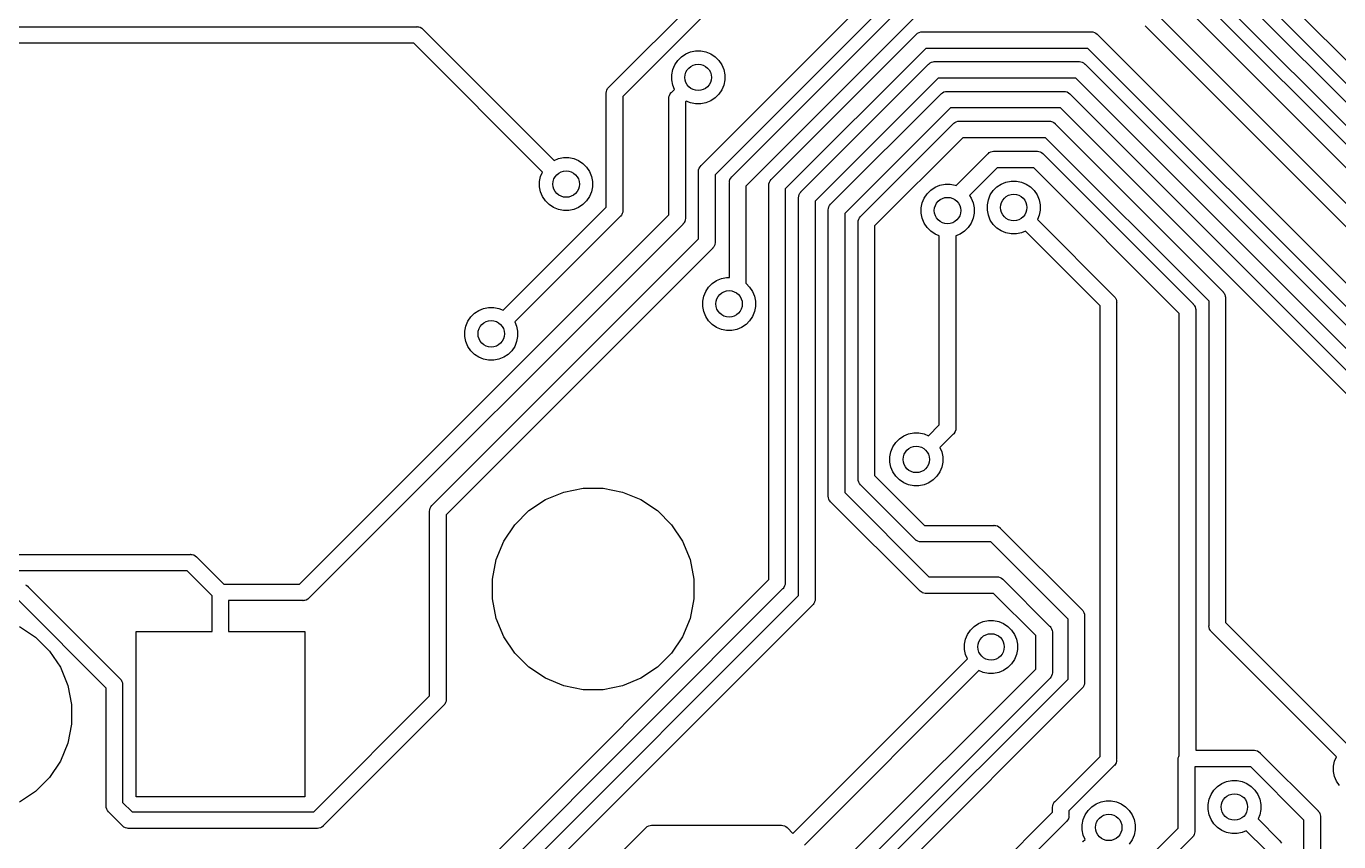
# Model space of a CAD drawing. Extents: x 1.2 to 14.9, y -4.9 to -0.3.
# Drawn here: x 11.849 to 12.63, y -1.365 to -0.88 of the extents above; entities that cross this region are included whole.
import ezdxf

# ---------------------------------------------------------------- set-up
doc = ezdxf.new("R2010")
doc.units = 0
doc.header["$MEASUREMENT"] = 0
doc.layers.add('BLACK', color=7, linetype='CONTINUOUS')

msp = doc.modelspace()

# ---------------------------------------------------------------- linework, layer by layer
at = {"layer": 'BLACK', "linetype": 'CONTINUOUS'}
for p, q in [((12.2507, -0.962806), (12.3934, -0.820073)), ((12.3991, -0.828303), (12.2589, -0.968495)), ((12.5586, -0.849277), (12.784, -1.07469)), ((12.1957, -0.916275), (12.2541, -0.857852)), ((12.5409, -0.856619), (12.7767, -1.09242)), ((12.7783, -1.08292), (12.5504, -0.854966)), ((12.594, -0.859655), (12.7617, -1.02734)), ((12.2598, -0.866083), (12.2039, -0.921964)), ((12.269, -0.96957), (12.3713, -0.867262)), ((12.771, -1.10065), (12.5326, -0.862308)), ((12.7573, -1.0368), (12.5858, -0.865344)), ((12.5231, -0.874135), (12.7608, -1.11181)), ((11.2443, -0.880331), (12.0812, -0.880331)), ((12.0812, -0.880331), (12.0814, -0.880307)), ((12.0814, -0.880307), (12.0817, -0.880331)), ((12.0817, -0.880331), (12.0817, -0.880331)), ((12.0817, -0.880331), (12.0824, -0.880402)), ((12.0824, -0.880402), (12.0833, -0.880683)), ((12.0833, -0.880683), (12.0842, -0.88114)), ((12.0842, -0.88114), (12.0849, -0.881755)), ((12.0849, -0.881755), (12.0851, -0.881943)), ((12.0851, -0.881943), (12.163, -0.959909)), ((12.377, -0.875492), (12.2772, -0.975259)), ((12.7538, -1.11877), (12.5149, -0.879824)), ((12.0794, -0.890173), (11.2443, -0.890173)), ((12.1561, -0.966868), (12.0794, -0.890173)), ((12.2925, -0.971156), (12.3786, -0.88499)), ((12.3786, -0.88499), (12.3788, -0.884803)), ((12.3788, -0.884803), (12.379, -0.884649)), ((12.379, -0.884649), (12.3795, -0.884188)), ((12.379, -0.884649), (12.379, -0.884649)), ((12.3795, -0.884188), (12.3804, -0.883731)), ((12.3795, -0.884188), (12.3795, -0.884188)), ((12.3795, -0.884188), (12.3795, -0.884188)), ((12.3804, -0.883731), (12.3813, -0.883449)), ((12.3813, -0.883449), (12.382, -0.883378)), ((12.382, -0.883378), (12.3823, -0.883354)), ((12.382, -0.883378), (12.382, -0.883378)), ((12.3823, -0.883354), (12.3825, -0.883378)), ((12.3825, -0.883378), (12.4827, -0.883378)), ((12.4827, -0.883378), (12.4829, -0.883354)), ((12.4829, -0.883354), (12.4832, -0.883378)), ((12.4832, -0.883378), (12.4832, -0.883378)), ((12.4832, -0.883378), (12.4839, -0.883449)), ((12.4839, -0.883449), (12.4848, -0.883731)), ((12.4848, -0.883731), (12.4857, -0.884188)), ((12.4857, -0.884188), (12.4864, -0.884803)), ((12.4864, -0.884803), (12.4866, -0.88499)), ((12.4866, -0.88499), (12.7437, -1.14205)), ((12.2366, -0.900445), (12.2388, -0.898252)), ((12.2388, -0.898252), (12.2414, -0.896529)), ((12.2414, -0.896529), (12.2442, -0.895341)), ((12.2442, -0.895341), (12.2473, -0.894736)), ((12.2473, -0.894736), (12.2504, -0.894736)), ((12.2504, -0.894736), (12.2534, -0.895341)), ((12.2534, -0.895341), (12.2563, -0.896529)), ((12.2563, -0.896529), (12.2589, -0.898252)), ((12.2589, -0.898252), (12.2611, -0.900445)), ((12.3843, -0.89322), (12.3007, -0.976845)), ((12.4809, -0.89322), (12.3843, -0.89322)), ((12.7354, -1.14774), (12.4809, -0.89322)), ((12.2331, -0.908933), (12.2337, -0.905891)), ((12.2337, -0.905891), (12.2349, -0.903025)), ((12.2349, -0.903025), (12.2366, -0.900445)), ((12.2611, -0.900445), (12.2628, -0.903025)), ((12.2628, -0.903025), (12.264, -0.905891)), ((12.264, -0.905891), (12.2646, -0.908933)), ((12.3102, -0.978503), (12.386, -0.902718)), ((12.386, -0.902718), (12.3861, -0.902531)), ((12.3861, -0.902531), (12.3863, -0.902377)), ((12.3863, -0.902377), (12.3868, -0.901996)), ((12.3863, -0.902377), (12.3863, -0.902377)), ((12.3868, -0.901996), (12.3869, -0.901916)), ((12.3869, -0.901916), (12.3877, -0.901459)), ((12.3877, -0.901459), (12.3887, -0.901178)), ((12.3887, -0.901178), (12.3894, -0.901106)), ((12.3894, -0.901106), (12.3896, -0.901083)), ((12.3894, -0.901106), (12.3894, -0.901106)), ((12.3896, -0.901083), (12.3899, -0.901106)), ((12.3899, -0.901106), (12.4754, -0.901106)), ((12.4754, -0.901106), (12.4756, -0.901083)), ((12.4756, -0.901083), (12.4758, -0.901106)), ((12.4758, -0.901106), (12.4758, -0.901106)), ((12.4758, -0.901106), (12.4766, -0.901178)), ((12.4766, -0.901178), (12.4775, -0.901459)), ((12.4775, -0.901459), (12.4783, -0.901916)), ((12.4783, -0.901916), (12.4791, -0.902531)), ((12.4791, -0.902531), (12.4793, -0.902719)), ((12.4793, -0.902719), (12.7061, -1.12955)), ((12.2331, -0.912035), (12.2331, -0.908933)), ((12.2337, -0.915078), (12.2331, -0.912035)), ((12.2646, -0.912035), (12.264, -0.915078)), ((12.2646, -0.908933), (12.2646, -0.912035)), ((12.3917, -0.910949), (12.3184, -0.984192)), ((12.4736, -0.910949), (12.3917, -0.910949)), ((12.6979, -1.13524), (12.4736, -0.910949)), ((12.1941, -0.919925), (12.1942, -0.91896)), ((12.1941, -0.920167), (12.1941, -0.919925)), ((12.1941, -0.987666), (12.1941, -0.920167)), ((12.1942, -0.91896), (12.1945, -0.918033)), ((12.1945, -0.918033), (12.1949, -0.917178)), ((12.1949, -0.917178), (12.1954, -0.916616)), ((12.1954, -0.916616), (12.1955, -0.916429)), ((12.1954, -0.916616), (12.1954, -0.916616)), ((12.1955, -0.916429), (12.1957, -0.916275)), ((12.2039, -0.921964), (12.2039, -0.989464)), ((12.2313, -0.923079), (12.2314, -0.922114)), ((12.2314, -0.922114), (12.2317, -0.921186)), ((12.2317, -0.921186), (12.2321, -0.920331)), ((12.2321, -0.920331), (12.2326, -0.91977)), ((12.2326, -0.91977), (12.2328, -0.919582)), ((12.2326, -0.91977), (12.2326, -0.91977)), ((12.2328, -0.919582), (12.2329, -0.919428)), ((12.2329, -0.919428), (12.2348, -0.917616)), ((12.2348, -0.917616), (12.2337, -0.915078)), ((12.2611, -0.920523), (12.2589, -0.922717)), ((12.2628, -0.917944), (12.2611, -0.920523)), ((12.264, -0.915078), (12.2628, -0.917944)), ((12.3279, -0.985849), (12.3933, -0.920447)), ((12.3933, -0.920447), (12.3935, -0.920259)), ((12.3935, -0.920259), (12.3937, -0.920106)), ((12.3937, -0.920105), (12.3942, -0.919644)), ((12.3937, -0.920106), (12.3937, -0.920105)), ((12.3942, -0.919644), (12.3951, -0.919187)), ((12.3942, -0.919644), (12.3942, -0.919644)), ((12.3942, -0.919644), (12.3942, -0.919644)), ((12.3951, -0.919187), (12.396, -0.918906)), ((12.396, -0.918906), (12.3967, -0.918835)), ((12.3967, -0.918835), (12.397, -0.918811)), ((12.3967, -0.918835), (12.3967, -0.918835)), ((12.397, -0.918811), (12.3972, -0.918835)), ((12.3972, -0.918835), (12.4664, -0.918835)), ((12.4664, -0.918835), (12.4667, -0.918811)), ((12.4667, -0.918811), (12.4669, -0.918835)), ((12.4669, -0.918835), (12.4669, -0.918835)), ((12.4669, -0.918835), (12.4676, -0.918906)), ((12.4676, -0.918906), (12.4686, -0.919187)), ((12.4686, -0.919187), (12.4694, -0.919644)), ((12.4694, -0.919644), (12.4702, -0.920259)), ((12.4702, -0.920259), (12.4703, -0.920447)), ((12.4703, -0.920447), (12.6744, -1.12455)), ((12.2313, -0.92332), (12.2313, -0.923079)), ((12.2313, -0.99228), (12.2313, -0.92332)), ((12.2417, -0.924576), (12.2412, -0.925117)), ((12.2412, -0.925117), (12.2412, -0.994078)), ((12.2442, -0.925627), (12.2417, -0.924576)), ((12.2473, -0.926232), (12.2442, -0.925627)), ((12.2504, -0.926232), (12.2473, -0.926232)), ((12.2534, -0.925627), (12.2504, -0.926232)), ((12.2563, -0.92444), (12.2534, -0.925627)), ((12.2589, -0.922717), (12.2563, -0.92444)), ((12.399, -0.928677), (12.3362, -0.991538)), ((12.4646, -0.928677), (12.399, -0.928677)), ((12.6662, -1.13024), (12.4646, -0.928677)), ((12.4008, -0.937988), (12.401, -0.937834)), ((12.401, -0.937834), (12.4016, -0.937373)), ((12.401, -0.937834), (12.401, -0.937834)), ((12.4016, -0.937373), (12.4024, -0.936916)), ((12.4024, -0.936916), (12.4034, -0.936634)), ((12.4034, -0.936634), (12.4041, -0.936563)), ((12.4041, -0.936563), (12.4043, -0.936539)), ((12.4041, -0.936563), (12.4041, -0.936563)), ((12.4043, -0.936539), (12.4046, -0.936563)), ((12.4046, -0.936563), (12.4575, -0.936563)), ((12.4575, -0.936563), (12.4578, -0.936539)), ((12.4578, -0.936539), (12.458, -0.936563)), ((12.458, -0.936563), (12.458, -0.936563)), ((12.458, -0.936563), (12.4587, -0.936634)), ((12.4587, -0.936634), (12.4597, -0.936916)), ((12.4597, -0.936916), (12.4605, -0.937373)), ((12.4605, -0.937373), (12.4613, -0.937988)), ((12.3457, -0.993196), (12.4007, -0.938175)), ((12.4007, -0.938175), (12.4008, -0.937988)), ((12.4613, -0.937988), (12.4614, -0.938175)), ((12.4614, -0.938175), (12.5612, -1.03795)), ((12.4064, -0.946406), (12.3539, -0.998885)), ((12.4557, -0.946406), (12.4064, -0.946406)), ((12.553, -1.04364), (12.4557, -0.946406)), ((12.163, -0.959909), (12.1656, -0.958857)), ((12.1656, -0.958857), (12.1686, -0.958252)), ((12.1686, -0.958252), (12.1717, -0.958252)), ((12.1717, -0.958252), (12.1748, -0.958857)), ((12.1748, -0.958857), (12.1776, -0.960044)), ((12.1776, -0.960044), (12.1802, -0.961768)), ((12.4024, -0.974857), (12.4212, -0.956073)), ((12.4212, -0.956073), (12.4214, -0.955885)), ((12.4214, -0.955885), (12.4216, -0.955731)), ((12.4216, -0.955731), (12.4221, -0.95527)), ((12.4216, -0.955731), (12.4216, -0.955731)), ((12.4221, -0.95527), (12.423, -0.954813)), ((12.4221, -0.95527), (12.4221, -0.95527)), ((12.4221, -0.95527), (12.4221, -0.95527)), ((12.423, -0.954813), (12.4239, -0.954532)), ((12.4239, -0.954532), (12.4246, -0.954461)), ((12.4246, -0.954461), (12.4249, -0.954437)), ((12.4246, -0.954461), (12.4246, -0.954461)), ((12.4249, -0.954437), (12.4251, -0.954461)), ((12.4251, -0.954461), (12.4503, -0.954461)), ((12.4503, -0.954461), (12.4506, -0.954437)), ((12.4506, -0.954437), (12.4508, -0.954461)), ((12.4508, -0.954461), (12.4508, -0.954461)), ((12.4508, -0.954461), (12.4516, -0.954532)), ((12.4516, -0.954532), (12.4525, -0.954813)), ((12.4525, -0.954813), (12.4533, -0.95527)), ((12.4533, -0.95527), (12.4541, -0.955885)), ((12.4541, -0.955885), (12.4542, -0.956073)), ((12.4542, -0.956073), (12.5435, -1.04529)), ((12.155, -0.969406), (12.1561, -0.966868)), ((12.1802, -0.961768), (12.1824, -0.963961)), ((12.1824, -0.963961), (12.1841, -0.966541)), ((12.1841, -0.966541), (12.1853, -0.969406)), ((12.249, -0.966457), (12.2491, -0.966216)), ((12.2491, -0.966698), (12.249, -0.966457)), ((12.2491, -0.965492), (12.2494, -0.964564)), ((12.2491, -0.966215), (12.2491, -0.965492)), ((12.2491, -0.966216), (12.2491, -0.966215)), ((12.2491, -1.00666), (12.2491, -0.966698)), ((12.2494, -0.964564), (12.2499, -0.963709)), ((12.2499, -0.963709), (12.2505, -0.96296)), ((12.2505, -0.96296), (12.2507, -0.962806)), ((12.2589, -0.968495), (12.2589, -1.00846)), ((12.4269, -0.964303), (12.4103, -0.980896)), ((12.4486, -0.964303), (12.4269, -0.964303)), ((12.5352, -1.05098), (12.4486, -0.964303)), ((12.1544, -0.972449), (12.155, -0.969406)), ((12.1544, -0.975551), (12.1544, -0.972449)), ((12.155, -0.978594), (12.1544, -0.975551)), ((12.1853, -0.969406), (12.1859, -0.972449)), ((12.1859, -0.975551), (12.1853, -0.978594)), ((12.1859, -0.972449), (12.1859, -0.975551)), ((12.2673, -0.97322), (12.2674, -0.972979)), ((12.2674, -0.973462), (12.2673, -0.97322)), ((12.2674, -0.972256), (12.2677, -0.971328)), ((12.2674, -0.972979), (12.2674, -0.972256)), ((12.2674, -0.972979), (12.2674, -0.972979)), ((12.2674, -1.02957), (12.2674, -0.973462)), ((12.2677, -0.971328), (12.2682, -0.970473)), ((12.2682, -0.970473), (12.2688, -0.969724)), ((12.2688, -0.969724), (12.269, -0.96957)), ((12.2772, -0.975259), (12.2772, -1.03306)), ((12.2908, -0.974807), (12.2909, -0.974566)), ((12.2909, -0.975048), (12.2908, -0.974807)), ((12.2909, -0.973842), (12.2912, -0.972915)), ((12.2909, -0.974566), (12.2909, -0.973842)), ((12.2909, -0.974566), (12.2909, -0.974566)), ((12.2909, -1.2093), (12.2909, -0.975048)), ((12.2912, -0.972915), (12.2917, -0.97206)), ((12.2917, -0.97206), (12.2923, -0.97131)), ((12.2923, -0.97131), (12.2925, -0.971156)), ((12.3007, -0.976845), (12.3007, -1.2111)), ((12.3873, -0.977547), (12.3899, -0.975824)), ((12.3899, -0.975824), (12.3927, -0.974637)), ((12.3927, -0.974637), (12.3958, -0.974031)), ((12.3958, -0.974031), (12.3989, -0.974031)), ((12.3989, -0.974031), (12.4019, -0.974637)), ((12.4019, -0.974637), (12.4024, -0.974857)), ((12.4245, -0.977898), (12.4267, -0.975705)), ((12.4267, -0.975705), (12.4292, -0.973981)), ((12.4292, -0.973981), (12.4321, -0.972794)), ((12.4321, -0.972794), (12.4352, -0.972189)), ((12.4352, -0.972189), (12.4383, -0.972189)), ((12.4383, -0.972189), (12.4413, -0.972794)), ((12.4413, -0.972794), (12.4442, -0.973981)), ((12.4442, -0.973981), (12.4467, -0.975705)), ((12.4467, -0.975705), (12.4489, -0.977898)), ((12.1562, -0.981459), (12.155, -0.978594)), ((12.1579, -0.984039), (12.1562, -0.981459)), ((12.1601, -0.986232), (12.1579, -0.984039)), ((12.1824, -0.984039), (12.1802, -0.986232)), ((12.1841, -0.981459), (12.1824, -0.984039)), ((12.1853, -0.978594), (12.1841, -0.981459)), ((12.3086, -0.982154), (12.3087, -0.981189)), ((12.3086, -0.982395), (12.3086, -0.982154)), ((12.3086, -1.21891), (12.3086, -0.982395)), ((12.3087, -0.981189), (12.3089, -0.980261)), ((12.3089, -0.980261), (12.3094, -0.979406)), ((12.3094, -0.979406), (12.3099, -0.978844)), ((12.3099, -0.978844), (12.31, -0.978657)), ((12.3099, -0.978844), (12.3099, -0.978844)), ((12.31, -0.978657), (12.3102, -0.978503)), ((12.3184, -0.984192), (12.3184, -1.2207)), ((12.3822, -0.985186), (12.3834, -0.98232)), ((12.3834, -0.98232), (12.3851, -0.979741)), ((12.3851, -0.979741), (12.3873, -0.977547)), ((12.4103, -0.980896), (12.4113, -0.98232)), ((12.4113, -0.98232), (12.4125, -0.985186)), ((12.421, -0.986386), (12.4216, -0.983343)), ((12.4216, -0.983343), (12.4227, -0.980478)), ((12.4227, -0.980478), (12.4245, -0.977898)), ((12.4489, -0.977898), (12.4507, -0.980478)), ((12.4507, -0.980478), (12.4518, -0.983343)), ((12.4518, -0.983343), (12.4525, -0.986386)), ((12.0115, -1.21212), (12.2313, -0.99228)), ((12.1327, -1.04904), (12.1941, -0.987666)), ((12.1627, -0.987956), (12.1601, -0.986232)), ((12.1656, -0.989143), (12.1627, -0.987956)), ((12.1686, -0.989748), (12.1656, -0.989143)), ((12.1717, -0.989748), (12.1686, -0.989748)), ((12.1748, -0.989143), (12.1717, -0.989748)), ((12.1776, -0.987956), (12.1748, -0.989143)), ((12.1802, -0.986232), (12.1776, -0.987956)), ((12.2031, -0.992452), (12.2027, -0.993014)), ((12.2033, -0.99215), (12.2031, -0.992452)), ((12.2036, -0.991597), (12.2033, -0.99215)), ((12.2039, -0.990669), (12.2036, -0.991597)), ((12.2039, -0.989464), (12.204, -0.989705)), ((12.204, -0.989705), (12.2039, -0.989946)), ((12.2039, -0.989946), (12.2039, -0.989946)), ((12.2039, -0.989946), (12.2039, -0.990669)), ((12.3263, -0.989259), (12.3264, -0.988535)), ((12.3263, -0.9895), (12.3263, -0.989259)), ((12.3263, -0.989259), (12.3263, -0.989259)), ((12.3263, -0.989741), (12.3263, -0.9895)), ((12.3263, -1.15947), (12.3263, -0.989741)), ((12.3264, -0.988535), (12.3267, -0.987608)), ((12.3267, -0.987608), (12.3271, -0.986753)), ((12.3271, -0.986753), (12.3277, -0.986003)), ((12.3277, -0.986003), (12.3279, -0.985849)), ((12.3362, -0.991538), (12.3362, -1.15767)), ((12.3816, -0.988228), (12.3822, -0.985186)), ((12.3816, -0.991331), (12.3816, -0.988228)), ((12.3822, -0.994373), (12.3816, -0.991331)), ((12.4125, -0.985186), (12.4131, -0.988228)), ((12.4131, -0.991331), (12.4125, -0.994373)), ((12.4131, -0.988228), (12.4131, -0.991331)), ((12.421, -0.989488), (12.421, -0.986386)), ((12.4216, -0.992531), (12.421, -0.989488)), ((12.4227, -0.995396), (12.4216, -0.992531)), ((12.4518, -0.992531), (12.4508, -0.995069)), ((12.4525, -0.989488), (12.4518, -0.992531)), ((12.4525, -0.986386), (12.4525, -0.989488)), ((12.2396, -0.997969), (12.0172, -1.22035)), ((12.2023, -0.993355), (12.1397, -1.056)), ((12.2025, -0.993201), (12.2023, -0.993355)), ((12.2027, -0.993014), (12.2025, -0.993201)), ((12.2027, -0.993014), (12.2027, -0.993014)), ((12.2397, -0.997816), (12.2396, -0.997969)), ((12.2399, -0.997628), (12.2397, -0.997816)), ((12.2404, -0.997066), (12.2399, -0.997628)), ((12.2399, -0.997628), (12.2399, -0.997628)), ((12.2405, -0.996846), (12.2404, -0.997066)), ((12.2408, -0.996211), (12.2405, -0.996846)), ((12.2411, -0.995284), (12.2408, -0.996211)), ((12.2412, -0.99456), (12.2411, -0.995284)), ((12.2412, -0.994078), (12.2412, -0.994319)), ((12.2412, -0.994319), (12.2412, -0.99456)), ((12.2412, -0.99456), (12.2412, -0.99456)), ((12.344, -0.996846), (12.3441, -0.995882)), ((12.344, -0.997088), (12.344, -0.996846)), ((12.344, -1.14922), (12.344, -0.997088)), ((12.3441, -0.995882), (12.3444, -0.994954)), ((12.3444, -0.994954), (12.3448, -0.994099)), ((12.3448, -0.994099), (12.3453, -0.993537)), ((12.3453, -0.993537), (12.3455, -0.99335)), ((12.3453, -0.993537), (12.3453, -0.993537)), ((12.3455, -0.99335), (12.3457, -0.993196)), ((12.3539, -0.998885), (12.3539, -1.14743)), ((12.3834, -0.997239), (12.3822, -0.994373)), ((12.3851, -0.999818), (12.3834, -0.997239)), ((12.3873, -1.00201), (12.3851, -0.999818)), ((12.4096, -0.999818), (12.4074, -1.00201)), ((12.4113, -0.997239), (12.4096, -0.999818)), ((12.4125, -0.994373), (12.4113, -0.997239)), ((12.4245, -0.997976), (12.4227, -0.995396)), ((12.4267, -1.00017), (12.4245, -0.997976)), ((12.4292, -1.00189), (12.4267, -1.00017)), ((12.4508, -0.995069), (12.4964, -1.0407)), ((12.0905, -1.16519), (12.2491, -1.00666)), ((12.3899, -1.00374), (12.3873, -1.00201)), ((12.3924, -1.00479), (12.3899, -1.00374)), ((12.3924, -1.11726), (12.3924, -1.00479)), ((12.4048, -1.00374), (12.4022, -1.00479)), ((12.4022, -1.00479), (12.4022, -1.11906)), ((12.4074, -1.00201), (12.4048, -1.00374)), ((12.4321, -1.00308), (12.4292, -1.00189)), ((12.4352, -1.00369), (12.4321, -1.00308)), ((12.4383, -1.00369), (12.4352, -1.00369)), ((12.4413, -1.00308), (12.4383, -1.00369)), ((12.4438, -1.00203), (12.4413, -1.00308)), ((12.4882, -1.04638), (12.4438, -1.00203)), ((12.2573, -1.01235), (12.0988, -1.17088)), ((12.2575, -1.0122), (12.2573, -1.01235)), ((12.2576, -1.01201), (12.2575, -1.0122)), ((12.2581, -1.01145), (12.2576, -1.01201)), ((12.2585, -1.01059), (12.2581, -1.01145)), ((12.2587, -1.01009), (12.2585, -1.01059)), ((12.2588, -1.00967), (12.2587, -1.01009)), ((12.2589, -1.00894), (12.2588, -1.00967)), ((12.2589, -1.00846), (12.2589, -1.0087)), ((12.2589, -1.0087), (12.2589, -1.00894)), ((12.2589, -1.00894), (12.2589, -1.00894)), ((12.2572, -1.03309), (12.2598, -1.03137)), ((12.2598, -1.03137), (12.2626, -1.03018)), ((12.2626, -1.03018), (12.2657, -1.02957)), ((12.2657, -1.02957), (12.2674, -1.02957)), ((12.2521, -1.04073), (12.2533, -1.03786)), ((12.2533, -1.03786), (12.255, -1.03528)), ((12.255, -1.03528), (12.2572, -1.03309)), ((12.2772, -1.03306), (12.2773, -1.03309)), ((12.2773, -1.03309), (12.2794, -1.03528)), ((12.2794, -1.03528), (12.2812, -1.03786)), ((12.2812, -1.03786), (12.2824, -1.04073)), ((12.5612, -1.03795), (12.5614, -1.0381)), ((12.5614, -1.0381), (12.5615, -1.03829)), ((12.5615, -1.03829), (12.562, -1.03885)), ((12.562, -1.03885), (12.5623, -1.0395)), ((12.2515, -1.04377), (12.2521, -1.04073)), ((12.2515, -1.04687), (12.2515, -1.04377)), ((12.2521, -1.04992), (12.2515, -1.04687)), ((12.2824, -1.04073), (12.283, -1.04377)), ((12.283, -1.04687), (12.2824, -1.04992)), ((12.283, -1.04377), (12.283, -1.04687)), ((12.4882, -1.31464), (12.4882, -1.04638)), ((12.4964, -1.0407), (12.4966, -1.04085)), ((12.4966, -1.04085), (12.4968, -1.04104)), ((12.4968, -1.04104), (12.4968, -1.04104)), ((12.4968, -1.04104), (12.4972, -1.0416)), ((12.4972, -1.0416), (12.4976, -1.04239)), ((12.4976, -1.04239), (12.4977, -1.04245)), ((12.4977, -1.04245), (12.498, -1.04338)), ((12.498, -1.04338), (12.498, -1.0441)), ((12.498, -1.0441), (12.498, -1.04411)), ((12.498, -1.04411), (12.4981, -1.04435)), ((12.4981, -1.04435), (12.498, -1.04459)), ((12.498, -1.04459), (12.498, -1.31644)), ((12.5435, -1.04529), (12.5436, -1.04544)), ((12.5436, -1.04544), (12.5438, -1.04563)), ((12.5438, -1.04563), (12.5443, -1.04619)), ((12.5443, -1.04619), (12.5444, -1.04654)), ((12.5444, -1.04654), (12.5447, -1.04705)), ((12.5447, -1.04705), (12.545, -1.04798)), ((12.553, -1.23673), (12.553, -1.04364)), ((12.5623, -1.0395), (12.5625, -1.03971)), ((12.5625, -1.03971), (12.5627, -1.04063)), ((12.5627, -1.04063), (12.5628, -1.04136)), ((12.5628, -1.04136), (12.5628, -1.04136)), ((12.5628, -1.04136), (12.5628, -1.0416)), ((12.5628, -1.0416), (12.5628, -1.04184)), ((12.5628, -1.04184), (12.5628, -1.23493)), ((12.1116, -1.05567), (12.1134, -1.05309)), ((12.1134, -1.05309), (12.1156, -1.0509)), ((12.1156, -1.0509), (12.1181, -1.04917)), ((12.1181, -1.04917), (12.121, -1.04799)), ((12.121, -1.04799), (12.124, -1.04738)), ((12.124, -1.04738), (12.1271, -1.04738)), ((12.1271, -1.04738), (12.1302, -1.04799)), ((12.1302, -1.04799), (12.1327, -1.04904)), ((12.2533, -1.05278), (12.2521, -1.04992)), ((12.255, -1.05536), (12.2533, -1.05278)), ((12.2812, -1.05278), (12.2794, -1.05536)), ((12.2824, -1.04992), (12.2812, -1.05278)), ((12.5352, -1.31421), (12.5352, -1.05098)), ((12.545, -1.04798), (12.5451, -1.0487)), ((12.5451, -1.0487), (12.5451, -1.0487)), ((12.5451, -1.0487), (12.5451, -1.04894)), ((12.5451, -1.04894), (12.5451, -1.04918)), ((12.5451, -1.04918), (12.5451, -1.31104)), ((12.1098, -1.06158), (12.1105, -1.05854)), ((12.1098, -1.06468), (12.1098, -1.06158)), ((12.1105, -1.05854), (12.1116, -1.05567)), ((12.1397, -1.056), (12.1407, -1.05854)), ((12.1407, -1.05854), (12.1413, -1.06158)), ((12.1413, -1.06158), (12.1413, -1.06468)), ((12.2572, -1.05756), (12.255, -1.05536)), ((12.2598, -1.05928), (12.2572, -1.05756)), ((12.2626, -1.06047), (12.2598, -1.05928)), ((12.2657, -1.06107), (12.2626, -1.06047)), ((12.2688, -1.06107), (12.2657, -1.06107)), ((12.2718, -1.06047), (12.2688, -1.06107)), ((12.2747, -1.05928), (12.2718, -1.06047)), ((12.2773, -1.05756), (12.2747, -1.05928)), ((12.2794, -1.05536), (12.2773, -1.05756)), ((12.1105, -1.06772), (12.1098, -1.06468)), ((12.1116, -1.07059), (12.1105, -1.06772)), ((12.1134, -1.07317), (12.1116, -1.07059)), ((12.1396, -1.07059), (12.1378, -1.07317)), ((12.1407, -1.06772), (12.1396, -1.07059)), ((12.1413, -1.06468), (12.1407, -1.06772)), ((12.1156, -1.07536), (12.1134, -1.07317)), ((12.1181, -1.07709), (12.1156, -1.07536)), ((12.121, -1.07827), (12.1181, -1.07709)), ((12.124, -1.07888), (12.121, -1.07827)), ((12.1302, -1.07827), (12.1271, -1.07888)), ((12.1331, -1.07709), (12.1302, -1.07827)), ((12.1356, -1.07536), (12.1331, -1.07709)), ((12.1378, -1.07317), (12.1356, -1.07536)), ((12.1271, -1.07888), (12.124, -1.07888)), ((12.3859, -1.12379), (12.3924, -1.11726)), ((12.3687, -1.12565), (12.3713, -1.12393)), ((12.3713, -1.12393), (12.3741, -1.12274)), ((12.3741, -1.12274), (12.3772, -1.12213)), ((12.3772, -1.12213), (12.3803, -1.12213)), ((12.3803, -1.12213), (12.3833, -1.12274)), ((12.3833, -1.12274), (12.3859, -1.12379)), ((12.4006, -1.12295), (12.3928, -1.13075)), ((12.4008, -1.1228), (12.4006, -1.12295)), ((12.401, -1.12261), (12.4008, -1.1228)), ((12.4014, -1.12205), (12.401, -1.12261)), ((12.401, -1.12261), (12.401, -1.12261)), ((12.4015, -1.12192), (12.4014, -1.12205)), ((12.4019, -1.1212), (12.4015, -1.12192)), ((12.4022, -1.12027), (12.4019, -1.1212)), ((12.4022, -1.11906), (12.4023, -1.1193)), ((12.4023, -1.1193), (12.4022, -1.11954)), ((12.4022, -1.11954), (12.4022, -1.11954)), ((12.4022, -1.11954), (12.4022, -1.12027)), ((12.3636, -1.13329), (12.3648, -1.13042)), ((12.3648, -1.13042), (12.3665, -1.12784)), ((12.3665, -1.12784), (12.3687, -1.12565)), ((12.3928, -1.13075), (12.3939, -1.13329)), ((12.363, -1.13633), (12.3636, -1.13329)), ((12.363, -1.13943), (12.363, -1.13633)), ((12.3636, -1.14248), (12.363, -1.13943)), ((12.3939, -1.13329), (12.3945, -1.13633)), ((12.3945, -1.13943), (12.3939, -1.14248)), ((12.3945, -1.13633), (12.3945, -1.13943)), ((12.3539, -1.14743), (12.3836, -1.17714)), ((12.3648, -1.14534), (12.3636, -1.14248)), ((12.3665, -1.14792), (12.3648, -1.14534)), ((12.3687, -1.15011), (12.3665, -1.14792)), ((12.391, -1.14792), (12.3888, -1.15011)), ((12.3927, -1.14534), (12.391, -1.14792)), ((12.3939, -1.14248), (12.3927, -1.14534)), ((12.1688, -1.15731), (12.1804, -1.155)), ((12.1804, -1.155), (12.1922, -1.155)), ((12.1922, -1.155), (12.2038, -1.15731)), ((12.344, -1.14946), (12.344, -1.14922)), ((12.344, -1.14971), (12.344, -1.14946)), ((12.3441, -1.15043), (12.344, -1.14971)), ((12.344, -1.14971), (12.344, -1.14971)), ((12.3444, -1.15136), (12.3441, -1.15043)), ((12.3448, -1.15221), (12.3444, -1.15136)), ((12.3455, -1.15296), (12.3448, -1.15221)), ((12.3457, -1.15312), (12.3455, -1.15296)), ((12.3779, -1.18537), (12.3457, -1.15312)), ((12.3713, -1.15184), (12.3687, -1.15011)), ((12.3741, -1.15302), (12.3713, -1.15184)), ((12.3772, -1.15363), (12.3741, -1.15302)), ((12.3803, -1.15363), (12.3772, -1.15363)), ((12.3833, -1.15302), (12.3803, -1.15363)), ((12.3862, -1.15184), (12.3833, -1.15302)), ((12.3888, -1.15011), (12.3862, -1.15184)), ((12.148, -1.16839), (12.1578, -1.16183)), ((12.1578, -1.16183), (12.1688, -1.15731)), ((12.2038, -1.15731), (12.2147, -1.16183)), ((12.2147, -1.16183), (12.2245, -1.16839)), ((12.3263, -1.15971), (12.3263, -1.15947)), ((12.3264, -1.16068), (12.3263, -1.15971)), ((12.3267, -1.1616), (12.3264, -1.16068)), ((12.3271, -1.16246), (12.3267, -1.1616)), ((12.3272, -1.16256), (12.3271, -1.16246)), ((12.3277, -1.16321), (12.3272, -1.16256)), ((12.3279, -1.16336), (12.3277, -1.16321)), ((12.3806, -1.216), (12.3279, -1.16336)), ((12.3362, -1.15767), (12.3862, -1.20777)), ((12.0889, -1.1686), (12.089, -1.16787)), ((12.0889, -1.16884), (12.0889, -1.1686)), ((12.0889, -1.1686), (12.0889, -1.1686)), ((12.0889, -1.16908), (12.0889, -1.16884)), ((12.0889, -1.27871), (12.0889, -1.16908)), ((12.089, -1.16787), (12.0893, -1.16695)), ((12.0893, -1.16695), (12.0897, -1.16609)), ((12.0897, -1.16609), (12.0903, -1.16534)), ((12.0903, -1.16534), (12.0905, -1.16519)), ((12.0988, -1.17088), (12.0988, -1.28051)), ((12.1397, -1.17675), (12.148, -1.16839)), ((12.2245, -1.16839), (12.2329, -1.17675)), ((12.1331, -1.18658), (12.1397, -1.17675)), ((12.2329, -1.17675), (12.2394, -1.18658)), ((12.3836, -1.17714), (12.4249, -1.17714)), ((12.4249, -1.17714), (12.4251, -1.17711)), ((12.4251, -1.17711), (12.4253, -1.17714)), ((12.4253, -1.17714), (12.4253, -1.17714)), ((12.4253, -1.17714), (12.4261, -1.17721)), ((12.4261, -1.17721), (12.427, -1.17749)), ((12.427, -1.17749), (12.4278, -1.17795)), ((12.4278, -1.17795), (12.4286, -1.17856)), ((12.4286, -1.17856), (12.4287, -1.17875)), ((12.4287, -1.17875), (12.4773, -1.22729)), ((12.1286, -1.1975), (12.1331, -1.18658)), ((12.2394, -1.18658), (12.244, -1.1975)), ((12.3781, -1.18556), (12.3779, -1.18537)), ((12.3782, -1.18571), (12.3781, -1.18556)), ((12.3787, -1.18609), (12.3782, -1.18571)), ((12.3782, -1.18571), (12.3782, -1.18571)), ((12.3788, -1.18617), (12.3787, -1.18609)), ((12.3797, -1.18663), (12.3788, -1.18617)), ((12.3806, -1.18691), (12.3797, -1.18663)), ((12.3813, -1.18698), (12.3806, -1.18691)), ((12.3816, -1.187), (12.3813, -1.18698)), ((12.3813, -1.18698), (12.3813, -1.18698)), ((12.3818, -1.18698), (12.3816, -1.187)), ((12.4231, -1.18698), (12.3818, -1.18698)), ((12.4691, -1.23298), (12.4231, -1.18698)), ((11.4256, -1.19439), (11.9463, -1.19439)), ((11.9463, -1.19439), (11.9466, -1.19437)), ((11.9466, -1.19437), (11.9468, -1.19439)), ((11.9468, -1.19439), (11.9468, -1.19439)), ((11.9468, -1.19439), (11.9475, -1.19446)), ((11.9475, -1.19446), (11.9485, -1.19474)), ((11.9485, -1.19474), (11.9493, -1.1952)), ((11.9493, -1.1952), (11.9501, -1.19581)), ((11.9501, -1.19581), (11.9502, -1.196)), ((11.9502, -1.196), (11.9663, -1.21212)), ((12.1263, -1.20909), (12.1286, -1.1975)), ((12.244, -1.1975), (12.2463, -1.20909)), ((11.9445, -1.20423), (11.4274, -1.20423)), ((11.8943, -1.60587), (12.2909, -1.2093)), ((11.9594, -1.21908), (11.9445, -1.20423)), ((12.1263, -1.22091), (12.1263, -1.20909)), ((12.2463, -1.20909), (12.2463, -1.22091)), ((12.3007, -1.2111), (12.3007, -1.21134)), ((12.3007, -1.21134), (12.3007, -1.21158)), ((12.3862, -1.20777), (12.4265, -1.20777)), ((12.4265, -1.20777), (12.4268, -1.20774)), ((12.4268, -1.20774), (12.427, -1.20777)), ((12.427, -1.20777), (12.427, -1.20777)), ((12.427, -1.20777), (12.4277, -1.20784)), ((12.4277, -1.20784), (12.4287, -1.20812)), ((12.4287, -1.20812), (12.4295, -1.20858)), ((12.4295, -1.20858), (12.4303, -1.20919)), ((12.4303, -1.20919), (12.4304, -1.20938)), ((12.4304, -1.20938), (12.4581, -1.23705)), ((11.8482, -1.21247), (11.849, -1.21293)), ((11.849, -1.21293), (11.8498, -1.21354)), ((11.8498, -1.21354), (11.8499, -1.21373)), ((11.8499, -1.21373), (11.9045, -1.26828)), ((11.8613, -1.66614), (12.3086, -1.21891)), ((12.2991, -1.21499), (11.9, -1.6141)), ((11.9594, -1.22783), (11.9594, -1.21908)), ((11.9663, -1.21212), (12.0115, -1.21212)), ((12.2993, -1.21484), (12.2991, -1.21499)), ((12.2994, -1.21465), (12.2993, -1.21484)), ((12.2999, -1.21409), (12.2994, -1.21465)), ((12.2994, -1.21465), (12.2994, -1.21465)), ((12.3003, -1.21323), (12.2999, -1.21408)), ((12.2999, -1.21408), (12.2999, -1.21409)), ((12.3006, -1.21231), (12.3003, -1.21323)), ((12.3007, -1.21158), (12.3006, -1.21231)), ((12.3007, -1.21158), (12.3007, -1.21158)), ((12.3807, -1.21619), (12.3806, -1.216)), ((12.3809, -1.21634), (12.3807, -1.21619)), ((12.3815, -1.2168), (12.3809, -1.21634)), ((12.3821, -1.21715), (12.3815, -1.2168)), ((12.3823, -1.21726), (12.3821, -1.21715)), ((12.3832, -1.21754), (12.3823, -1.21726)), ((12.384, -1.21761), (12.3832, -1.21754)), ((12.3842, -1.21763), (12.384, -1.21761)), ((12.384, -1.21761), (12.384, -1.21761)), ((12.3844, -1.21761), (12.3842, -1.21763)), ((12.4247, -1.21761), (12.3844, -1.21761)), ((12.4499, -1.24274), (12.4247, -1.21761)), ((11.8963, -1.27397), (11.8442, -1.22196)), ((12.3168, -1.2246), (11.867, -1.67437)), ((12.0133, -1.22196), (11.9692, -1.22196)), ((11.9692, -1.22196), (11.9692, -1.24039)), ((12.0135, -1.22198), (12.0133, -1.22196)), ((12.0138, -1.22196), (12.0135, -1.22198)), ((12.0145, -1.22189), (12.0138, -1.22196)), ((12.0138, -1.22196), (12.0138, -1.22196)), ((12.0154, -1.22161), (12.0145, -1.22189)), ((12.0163, -1.22115), (12.0154, -1.22161)), ((12.017, -1.22054), (12.0163, -1.22115)), ((12.0172, -1.22035), (12.017, -1.22054)), ((12.1286, -1.2325), (12.1263, -1.22091)), ((12.2463, -1.22091), (12.244, -1.2325)), ((12.317, -1.22444), (12.3168, -1.2246)), ((12.3172, -1.22421), (12.317, -1.22444)), ((12.3176, -1.22369), (12.3172, -1.22421)), ((12.3181, -1.22284), (12.3176, -1.22369)), ((12.3184, -1.22191), (12.3181, -1.2227)), ((12.3181, -1.2227), (12.3181, -1.22284)), ((12.3184, -1.2207), (12.3184, -1.22094)), ((12.3184, -1.22094), (12.3184, -1.22119)), ((12.3184, -1.22119), (12.3184, -1.22119)), ((12.3184, -1.22119), (12.3184, -1.22191)), ((11.9594, -1.24039), (11.9594, -1.22783)), ((11.9594, -1.22783), (11.9594, -1.22783)), ((12.1331, -1.24342), (12.1286, -1.2325)), ((12.244, -1.2325), (12.2394, -1.24342)), ((12.4157, -1.23554), (12.4186, -1.23435)), ((12.4186, -1.23435), (12.4216, -1.23374)), ((12.4216, -1.23374), (12.4247, -1.23374)), ((12.4247, -1.23374), (12.4278, -1.23435)), ((12.4278, -1.23435), (12.4306, -1.23554)), ((12.4691, -1.2686), (12.4691, -1.23298)), ((12.4773, -1.22729), (12.4775, -1.22744)), ((12.4775, -1.22744), (12.4776, -1.22763)), ((12.4776, -1.22763), (12.4776, -1.22763)), ((12.4776, -1.22763), (12.4778, -1.22786)), ((12.4778, -1.22786), (12.4781, -1.22819)), ((12.4781, -1.22819), (12.4785, -1.22905)), ((12.4785, -1.22905), (12.4788, -1.22998)), ((12.4788, -1.22998), (12.4789, -1.2307)), ((12.4789, -1.2307), (12.4789, -1.2307)), ((12.4789, -1.2307), (12.4789, -1.23094)), ((12.4789, -1.23094), (12.4789, -1.23118)), ((12.4789, -1.23118), (12.4789, -1.2704)), ((11.8446, -1.23727), (11.8543, -1.24374)), ((11.9141, -1.33882), (11.9141, -1.24039)), ((11.9141, -1.24039), (11.9594, -1.24039)), ((11.9692, -1.24039), (12.0145, -1.24039)), ((12.0145, -1.24039), (12.0145, -1.33882)), ((12.408, -1.2449), (12.4092, -1.24203)), ((12.4092, -1.24203), (12.4109, -1.23945)), ((12.4109, -1.23945), (12.4131, -1.23726)), ((12.4131, -1.23726), (12.4157, -1.23554)), ((12.4306, -1.23554), (12.4332, -1.23726)), ((12.4332, -1.23726), (12.4354, -1.23945)), ((12.4354, -1.23945), (12.4371, -1.24203)), ((12.4371, -1.24203), (12.4383, -1.2449)), ((12.4581, -1.23705), (12.4583, -1.2372)), ((12.4583, -1.2372), (12.4584, -1.23739)), ((12.4584, -1.23739), (12.4584, -1.23739)), ((12.4584, -1.23739), (12.4589, -1.23793)), ((12.4589, -1.23793), (12.4589, -1.23795)), ((12.4589, -1.23795), (12.4593, -1.2388)), ((12.4593, -1.2388), (12.4596, -1.23973)), ((12.4596, -1.23973), (12.4597, -1.24046)), ((12.4597, -1.24046), (12.4597, -1.24046)), ((12.4597, -1.24046), (12.4597, -1.2407)), ((12.4597, -1.2407), (12.4597, -1.24094)), ((12.4597, -1.24094), (12.4597, -1.26452)), ((12.5529, -1.23697), (12.553, -1.23673)), ((12.553, -1.23793), (12.5529, -1.23697)), ((12.5533, -1.23886), (12.553, -1.23793)), ((12.5538, -1.23972), (12.5533, -1.23886)), ((12.5541, -1.24016), (12.5538, -1.23972)), ((12.5544, -1.24047), (12.5541, -1.24016)), ((12.5546, -1.24062), (12.5544, -1.24047)), ((12.6289, -1.3149), (12.5546, -1.24062)), ((12.5628, -1.23493), (12.6358, -1.30794)), ((11.8543, -1.24374), (11.8625, -1.25196)), ((12.1397, -1.25325), (12.1331, -1.24342)), ((12.2394, -1.24342), (12.2329, -1.25325)), ((12.4074, -1.24794), (12.408, -1.2449)), ((12.4074, -1.25104), (12.4074, -1.24794)), ((12.4383, -1.2449), (12.4389, -1.24794)), ((12.4389, -1.24794), (12.4389, -1.25104)), ((12.4499, -1.26273), (12.4499, -1.24274)), ((11.8625, -1.25196), (11.869, -1.26163)), ((12.148, -1.26161), (12.1397, -1.25325)), ((12.2329, -1.25325), (12.2245, -1.26161)), ((12.3052, -1.36052), (12.4091, -1.25662)), ((12.408, -1.25409), (12.4074, -1.25104)), ((12.4091, -1.25662), (12.408, -1.25409)), ((12.4371, -1.25695), (12.4354, -1.25953)), ((12.4383, -1.25409), (12.4371, -1.25695)), ((12.4389, -1.25104), (12.4383, -1.25409)), ((11.869, -1.26163), (11.8734, -1.27238)), ((12.1578, -1.26817), (12.148, -1.26161)), ((12.2245, -1.26161), (12.2147, -1.26817)), ((12.416, -1.26358), (12.3121, -1.36748)), ((12.3412, -1.37136), (12.4499, -1.26273)), ((12.4186, -1.26463), (12.416, -1.26358)), ((12.4216, -1.26524), (12.4186, -1.26463)), ((12.4247, -1.26524), (12.4216, -1.26524)), ((12.4278, -1.26463), (12.4247, -1.26524)), ((12.4306, -1.26345), (12.4278, -1.26463)), ((12.4332, -1.26172), (12.4306, -1.26345)), ((12.4354, -1.25953), (12.4332, -1.26172)), ((12.4596, -1.26573), (12.4593, -1.26666)), ((12.4597, -1.26501), (12.4596, -1.26573)), ((12.4597, -1.26452), (12.4597, -1.26476)), ((12.4597, -1.26476), (12.4597, -1.265)), ((12.4597, -1.265), (12.4597, -1.26501)), ((11.8734, -1.27238), (11.8757, -1.28379)), ((11.9045, -1.26828), (11.9047, -1.26843)), ((11.9047, -1.26843), (11.9048, -1.26862)), ((11.9048, -1.26862), (11.9048, -1.26862)), ((11.9048, -1.26862), (11.9053, -1.26918)), ((11.9053, -1.26918), (11.9057, -1.27004)), ((11.9057, -1.27004), (11.906, -1.27096)), ((11.906, -1.27096), (11.9061, -1.27169)), ((11.9061, -1.27169), (11.9061, -1.27169)), ((11.9061, -1.27169), (11.9061, -1.27193)), ((11.9061, -1.27193), (11.9061, -1.27217)), ((11.9061, -1.27217), (11.9061, -1.34208)), ((12.1688, -1.27269), (12.1578, -1.26817)), ((12.1804, -1.275), (12.1688, -1.27269)), ((12.2038, -1.27269), (12.1922, -1.275)), ((12.2147, -1.26817), (12.2038, -1.27269)), ((12.4581, -1.26841), (12.3495, -1.37705)), ((12.3616, -1.37608), (12.4691, -1.2686)), ((12.4583, -1.26826), (12.4581, -1.26841)), ((12.4584, -1.26807), (12.4583, -1.26826)), ((12.4589, -1.26751), (12.4584, -1.26807)), ((12.4584, -1.26807), (12.4584, -1.26807)), ((12.459, -1.26736), (12.4589, -1.26751)), ((12.4593, -1.26666), (12.459, -1.26736)), ((12.4781, -1.27339), (12.4776, -1.27395)), ((12.4785, -1.27269), (12.4781, -1.27339)), ((12.4788, -1.27161), (12.4785, -1.27253)), ((12.4785, -1.27253), (12.4785, -1.27269)), ((12.4789, -1.27088), (12.4788, -1.27161)), ((12.4789, -1.2704), (12.4789, -1.27064)), ((12.4789, -1.27064), (12.4789, -1.27088)), ((12.4789, -1.27088), (12.4789, -1.27088)), ((11.8963, -1.34388), (11.8963, -1.27397)), ((12.0199, -1.34768), (12.0889, -1.27871)), ((12.0987, -1.28171), (12.0985, -1.28226)), ((12.0988, -1.28099), (12.0987, -1.28171)), ((12.0988, -1.28051), (12.0988, -1.28075)), ((12.0988, -1.28075), (12.0988, -1.28099)), ((12.0988, -1.28099), (12.0988, -1.28099)), ((12.1922, -1.275), (12.1804, -1.275)), ((12.4773, -1.27429), (12.3698, -1.38177)), ((12.4775, -1.27414), (12.4773, -1.27429)), ((12.4776, -1.27395), (12.4775, -1.27414)), ((12.4776, -1.27395), (12.4776, -1.27395)), ((11.8757, -1.28379), (11.8757, -1.29542)), ((12.0971, -1.2844), (12.0256, -1.35591)), ((12.0973, -1.28424), (12.0971, -1.2844)), ((12.0975, -1.28406), (12.0973, -1.28424)), ((12.098, -1.2835), (12.0975, -1.28406)), ((12.0975, -1.28406), (12.0975, -1.28406)), ((12.0984, -1.28264), (12.098, -1.2835)), ((12.0985, -1.28226), (12.0984, -1.28264)), ((11.8757, -1.29542), (11.8734, -1.30683)), ((11.8734, -1.30683), (11.869, -1.31758)), ((12.5451, -1.31104), (12.5796, -1.31104)), ((12.5796, -1.31104), (12.5799, -1.31102)), ((12.5799, -1.31102), (12.5801, -1.31104)), ((12.5801, -1.31104), (12.5801, -1.31104)), ((12.5801, -1.31104), (12.5808, -1.31111)), ((12.5808, -1.31111), (12.5818, -1.31139)), ((12.5818, -1.31139), (12.5826, -1.31185)), ((12.5826, -1.31185), (12.5834, -1.31246)), ((12.5834, -1.31246), (12.5835, -1.31265)), ((12.5835, -1.31265), (12.6177, -1.34684)), ((11.869, -1.31758), (11.8625, -1.32725)), ((12.4614, -1.34143), (12.4882, -1.31464)), ((12.4964, -1.32033), (12.4696, -1.34712)), ((12.4966, -1.32017), (12.4964, -1.32033)), ((12.4968, -1.31999), (12.4966, -1.32017)), ((12.4972, -1.31942), (12.4968, -1.31999)), ((12.4968, -1.31999), (12.4968, -1.31999)), ((12.4977, -1.31857), (12.4972, -1.31942)), ((12.498, -1.31764), (12.4977, -1.31845)), ((12.4977, -1.31845), (12.4977, -1.31857)), ((12.498, -1.31644), (12.4981, -1.31668)), ((12.4981, -1.31668), (12.498, -1.31692)), ((12.498, -1.31692), (12.498, -1.31692)), ((12.498, -1.31692), (12.498, -1.31764)), ((12.5346, -1.31632), (12.5347, -1.31559)), ((12.5346, -1.31656), (12.5346, -1.31632)), ((12.5346, -1.31632), (12.5346, -1.31632)), ((12.5346, -1.3168), (12.5346, -1.31656)), ((12.5346, -1.35729), (12.5346, -1.3168)), ((12.5347, -1.31559), (12.535, -1.31467)), ((12.535, -1.31467), (12.5352, -1.31421)), ((12.6272, -1.32048), (12.6278, -1.31744)), ((12.6272, -1.32359), (12.6272, -1.32048)), ((12.6278, -1.31744), (12.6289, -1.3149)), ((11.8625, -1.32725), (11.8543, -1.33548)), ((12.5778, -1.32088), (12.5445, -1.32088)), ((12.5445, -1.32088), (12.5445, -1.35909)), ((12.6095, -1.35253), (12.5778, -1.32088)), ((12.6278, -1.32663), (12.6272, -1.32359)), ((12.629, -1.32949), (12.6278, -1.32663)), ((11.8543, -1.33548), (11.8446, -1.34194)), ((12.5542, -1.33732), (12.5559, -1.33474)), ((12.5559, -1.33474), (12.5581, -1.33254)), ((12.5581, -1.33254), (12.5606, -1.33082)), ((12.5606, -1.33082), (12.5635, -1.32963)), ((12.5635, -1.32963), (12.5666, -1.32903)), ((12.5666, -1.32903), (12.5697, -1.32903)), ((12.5697, -1.32903), (12.5727, -1.32963)), ((12.5727, -1.32963), (12.5756, -1.33082)), ((12.5756, -1.33082), (12.5781, -1.33254)), ((12.5781, -1.33254), (12.5803, -1.33474)), ((12.5803, -1.33474), (12.5821, -1.33732)), ((12.6307, -1.33207), (12.629, -1.32949)), ((11.8962, -1.34412), (11.8963, -1.34388)), ((11.8963, -1.34436), (11.8962, -1.34412)), ((11.9061, -1.34208), (11.9117, -1.34768)), ((12.0145, -1.33882), (11.9141, -1.33882)), ((12.4598, -1.34484), (12.4599, -1.34412)), ((12.4599, -1.34412), (12.4601, -1.34319)), ((12.4601, -1.34319), (12.4606, -1.34234)), ((12.4606, -1.34234), (12.4612, -1.34159)), ((12.4612, -1.34159), (12.4614, -1.34143)), ((12.4832, -1.34468), (12.4858, -1.34295)), ((12.4858, -1.34295), (12.4887, -1.34177)), ((12.4887, -1.34177), (12.4917, -1.34116)), ((12.4917, -1.34116), (12.4948, -1.34116)), ((12.4948, -1.34116), (12.4979, -1.34177)), ((12.4979, -1.34177), (12.5007, -1.34295)), ((12.5007, -1.34295), (12.5033, -1.34468)), ((12.5524, -1.34322), (12.553, -1.34018)), ((12.5524, -1.34633), (12.5524, -1.34322)), ((12.553, -1.34018), (12.5542, -1.33732)), ((12.5821, -1.33732), (12.5832, -1.34018)), ((12.5832, -1.34018), (12.5839, -1.34322)), ((12.5839, -1.34322), (12.5839, -1.34633)), ((11.8963, -1.34508), (11.8963, -1.34436)), ((11.8963, -1.34436), (11.8963, -1.34436)), ((11.8966, -1.34601), (11.8963, -1.34508)), ((11.8971, -1.34687), (11.8966, -1.34601)), ((11.8977, -1.34761), (11.8971, -1.34687)), ((11.8979, -1.34777), (11.8977, -1.34761)), ((11.906, -1.35591), (11.8979, -1.34777)), ((11.9117, -1.34768), (12.0199, -1.34768)), ((12.4216, -1.38605), (12.4598, -1.34783)), ((12.4598, -1.34508), (12.4598, -1.34484)), ((12.4598, -1.34484), (12.4598, -1.34484)), ((12.4598, -1.34532), (12.4598, -1.34508)), ((12.4598, -1.34783), (12.4598, -1.34532)), ((12.4693, -1.35176), (12.4688, -1.35261)), ((12.4696, -1.35083), (12.4693, -1.35176)), ((12.4696, -1.34712), (12.4696, -1.34963)), ((12.4696, -1.34963), (12.4697, -1.34987)), ((12.4697, -1.34987), (12.4696, -1.35011)), ((12.4696, -1.35011), (12.4696, -1.35011)), ((12.4696, -1.35011), (12.4696, -1.35083)), ((12.4781, -1.35232), (12.4793, -1.34945)), ((12.4793, -1.34945), (12.481, -1.34687)), ((12.481, -1.34687), (12.4832, -1.34468)), ((12.5033, -1.34468), (12.5055, -1.34687)), ((12.5055, -1.34687), (12.5072, -1.34945)), ((12.5072, -1.34945), (12.5084, -1.35232)), ((12.553, -1.34937), (12.5524, -1.34633)), ((12.5542, -1.35224), (12.553, -1.34937)), ((12.5832, -1.34937), (12.5822, -1.35191)), ((12.5822, -1.35191), (12.5948, -1.36452)), ((12.5839, -1.34633), (12.5832, -1.34937)), ((12.6177, -1.34684), (12.6179, -1.34699)), ((12.6179, -1.34699), (12.618, -1.34718)), ((12.618, -1.34718), (12.618, -1.34718)), ((12.618, -1.34718), (12.6184, -1.34761)), ((12.6184, -1.34761), (12.6185, -1.34774)), ((12.6185, -1.34774), (12.619, -1.3486)), ((12.619, -1.3486), (12.6192, -1.34952)), ((12.6192, -1.34952), (12.6193, -1.35025)), ((12.6193, -1.35025), (12.6193, -1.35025)), ((12.6193, -1.35025), (12.6193, -1.35049)), ((12.6193, -1.35049), (12.6193, -1.35073)), ((12.6193, -1.35073), (12.6193, -1.44751)), ((11.0169, -2.55794), (12.2176, -1.35726)), ((11.9062, -1.3561), (11.906, -1.35591)), ((11.9063, -1.35625), (11.9062, -1.3561)), ((11.9069, -1.35671), (11.9063, -1.35625)), ((11.9075, -1.35701), (11.9069, -1.35671)), ((11.9078, -1.35717), (11.9075, -1.35701)), ((11.9087, -1.35745), (11.9078, -1.35717)), ((11.9094, -1.35752), (11.9087, -1.35745)), ((11.9097, -1.35755), (11.9094, -1.35752)), ((11.9094, -1.35752), (11.9094, -1.35752)), ((11.9099, -1.35752), (11.9097, -1.35755)), ((12.0217, -1.35752), (11.9099, -1.35752)), ((12.022, -1.35755), (12.0217, -1.35752)), ((12.0222, -1.35752), (12.022, -1.35755)), ((12.0229, -1.35745), (12.0222, -1.35752)), ((12.0222, -1.35752), (12.0222, -1.35752)), ((12.0239, -1.35717), (12.0229, -1.35745)), ((12.0247, -1.35671), (12.0239, -1.35717)), ((12.0255, -1.3561), (12.0247, -1.35671)), ((12.0256, -1.35591), (12.0255, -1.3561)), ((12.2176, -1.35726), (12.2178, -1.35707)), ((12.2178, -1.35707), (12.2179, -1.35692)), ((12.2179, -1.35692), (12.2185, -1.35646)), ((12.2179, -1.35692), (12.2179, -1.35692)), ((12.2185, -1.35646), (12.2194, -1.356)), ((12.2185, -1.35646), (12.2185, -1.35646)), ((12.2185, -1.35646), (12.2185, -1.35646)), ((12.2194, -1.356), (12.2203, -1.35572)), ((12.2203, -1.35572), (12.221, -1.35565)), ((12.221, -1.35565), (12.2212, -1.35562)), ((12.221, -1.35565), (12.221, -1.35565)), ((12.2212, -1.35562), (12.2215, -1.35565)), ((12.2215, -1.35565), (12.298, -1.35565)), ((12.298, -1.35565), (12.2983, -1.35562)), ((12.2983, -1.35562), (12.2985, -1.35565)), ((12.2985, -1.35565), (12.2985, -1.35565)), ((12.2985, -1.35565), (12.2992, -1.35572)), ((12.2992, -1.35572), (12.3002, -1.356)), ((12.3002, -1.356), (12.301, -1.35646)), ((12.301, -1.35646), (12.3018, -1.35707)), ((12.3018, -1.35707), (12.3019, -1.35726)), ((12.3019, -1.35726), (12.3052, -1.36052)), ((12.468, -1.35352), (12.4298, -1.39174)), ((12.4682, -1.35336), (12.468, -1.35352)), ((12.4684, -1.35318), (12.4682, -1.35336)), ((12.4688, -1.35267), (12.4684, -1.35318)), ((12.4684, -1.35318), (12.4684, -1.35318)), ((12.4688, -1.35261), (12.4688, -1.35267)), ((12.4775, -1.35536), (12.4781, -1.35232)), ((12.4775, -1.35846), (12.4775, -1.35536)), ((12.4781, -1.3615), (12.4775, -1.35846)), ((12.5084, -1.35232), (12.509, -1.35536)), ((12.509, -1.35846), (12.5084, -1.3615)), ((12.509, -1.35536), (12.509, -1.35846)), ((12.5114, -1.38057), (12.5346, -1.35729)), ((12.5445, -1.35957), (12.5444, -1.3603)), ((12.5445, -1.35909), (12.5445, -1.35933)), ((12.5445, -1.35933), (12.5445, -1.35957)), ((12.5445, -1.35957), (12.5445, -1.35957)), ((12.5559, -1.35481), (12.5542, -1.35224)), ((12.5581, -1.35701), (12.5559, -1.35481)), ((12.5606, -1.35873), (12.5581, -1.35701)), ((12.5635, -1.35992), (12.5606, -1.35873)), ((12.5752, -1.35887), (12.5727, -1.35992)), ((12.5866, -1.37021), (12.5752, -1.35887)), ((12.6095, -1.44931), (12.6095, -1.35253)), ((12.4777, -1.36552), (12.4778, -1.36537)), ((12.4778, -1.36537), (12.4792, -1.36404)), ((12.4792, -1.36404), (12.4781, -1.3615)), ((12.5072, -1.36437), (12.5055, -1.36695)), ((12.5084, -1.3615), (12.5072, -1.36437)), ((12.5429, -1.36298), (12.5208, -1.38508)), ((12.543, -1.36283), (12.5429, -1.36298)), ((12.5433, -1.36255), (12.543, -1.36283)), ((12.5437, -1.36208), (12.5433, -1.36255)), ((12.5441, -1.36122), (12.5437, -1.36208)), ((12.5444, -1.3603), (12.5441, -1.36113)), ((12.5441, -1.36113), (12.5441, -1.36122)), ((12.5666, -1.36052), (12.5635, -1.35992)), ((12.5697, -1.36052), (12.5666, -1.36052)), ((12.5727, -1.35992), (12.5697, -1.36052)), ((12.5948, -1.36452), (12.595, -1.36468)), ((12.595, -1.36468), (12.5952, -1.36486)), ((12.5952, -1.36486), (12.5952, -1.36486)), ((12.5952, -1.36486), (12.5956, -1.36543)), ((12.5956, -1.36543), (12.5961, -1.36627))]:
    msp.add_line(p, q, dxfattribs=at)
at = {"layer": 'BLACK'}
for centre in [(12.2488, -0.910484), (12.1702, -0.974), (12.3973, -0.98978), (12.4367, -0.987937), (12.2672, -1.04532), (12.1256, -1.06313), (12.3787, -1.13788), (12.4232, -1.24949), (12.5681, -1.34478), (12.4933, -1.35691)]:
    msp.add_circle(centre, 0.007874, dxfattribs=at)

doc.saveas('drawing.dxf')
